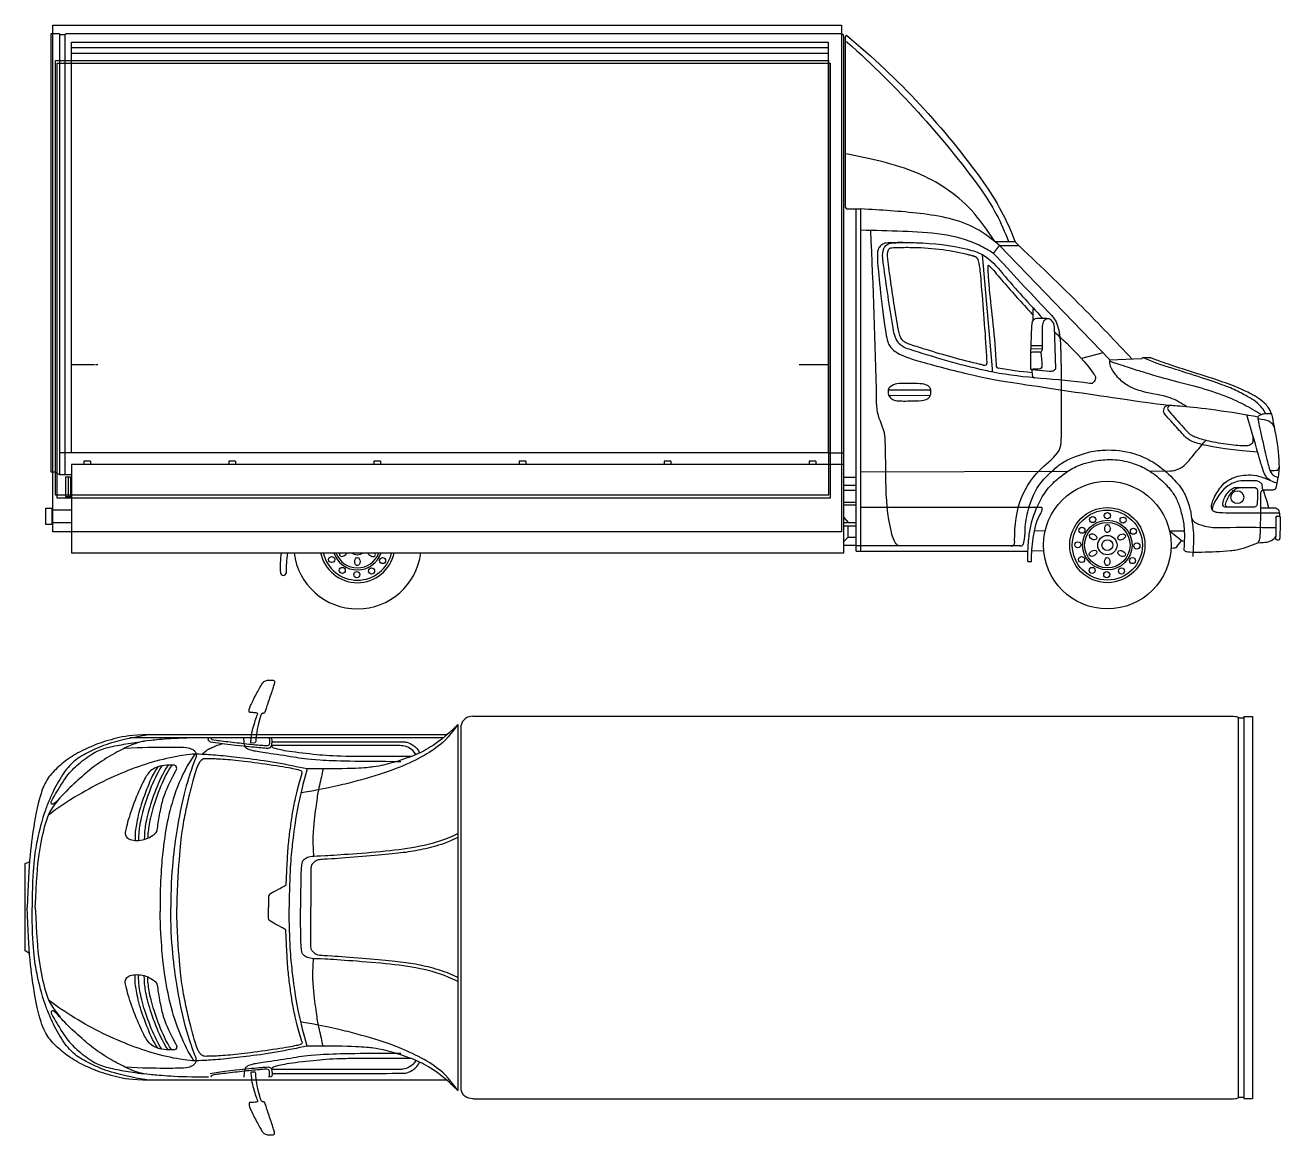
# Model space of a CAD drawing. Header units: metres. Extents: x -22.6 to 47.7, y -9.5 to 1.5.
# Drawn here: x -9.53 to -2.08, y -9.54 to -2.96 of the extents above; entities that cross this region are included whole.
import ezdxf

# ---------------------------------------------------------------- set-up
doc = ezdxf.new("R2010")
doc.units = ezdxf.units.M
doc.layers.add('furgoone', color=7, linetype='Continuous')
doc.layers.add('immagini', color=7, linetype='Continuous')
picture_1 = doc.add_image_def('image1.jpg', size_in_pixel=(6000, 3376))
picture_2 = doc.add_image_def('image2.jpg', size_in_pixel=(6000, 3376))

msp = doc.modelspace()

# ---------------------------------------------------------------- linework, layer by layer
at = {"layer": 'furgoone'}
for p, q in [((-4.6006, -6.0774), (-4.6006, -4.0469)), ((-4.5713, -6.0774), (-4.5713, -4.0469)), ((-9.2533, -4.9691), (-9.1154, -4.9691)), ((-9.111, -4.9691), (-9.0958, -4.9691)), ((-4.9376, -4.9691), (-4.7662, -4.9691)), ((-2.9004, -4.928), (-2.8571, -4.928)), ((-4.5713, -5.6051), (-3.3443, -5.6023)), ((-2.8599, -5.6012), (-2.7386, -5.6009)), ((-4.5713, -5.8161), (-3.4997, -5.8159)), ((-3.628, -6.0454), (-4.6006, -6.0454)), ((-4.6006, -6.0774), (-3.5808, -6.0774)), ((-2.333, -7.0645), (-2.3012, -7.0645)), ((-2.3012, -7.0576), (-2.2503, -7.0576)), ((-2.2503, -7.0576), (-2.2503, -9.3227)), ((-2.333, -9.3158), (-2.3012, -9.3158)), ((-2.3012, -9.3227), (-2.2503, -9.3227))]:
    msp.add_line(p, q, dxfattribs=at)
for points in [[(-9.3241, -3.0074), (-9.375, -3.0074)], [(-9.375, -3.0074), (-9.375, -5.6052), (-9.3544, -5.6052), (-9.3241, -5.622)], [(-9.3241, -3.0074), (-9.3241, -5.622)], [(-9.2923, -3.0142), (-9.3241, -3.0142)], [(-4.6872, -3.0074), (-9.2837, -3.0074), (-9.2923, -3.0142)], [(-9.2923, -3.0142), (-9.2923, -5.622), (-9.2533, -5.622)], [(-4.6726, -5.622), (-4.6726, -3.0244), (-4.6769, -3.0124), (-4.6872, -3.0074)], [(-4.6566, -3.0168), (-4.6615, -3.0193), (-4.6657, -3.0285), (-4.6657, -4.0361), (-4.6571, -4.0469), (-4.5713, -4.0469)], [(-4.7662, -3.1236), (-4.7662, -5.4934), (-9.2533, -5.4934), (-9.2533, -3.0576)], [(-9.2533, -3.0576), (-4.7662, -3.0576), (-4.7662, -3.1236)], [(-4.7662, -3.0906), (-9.2533, -3.0906)], [(-9.2533, -3.1236), (-4.7662, -3.1236)], [(-4.6506, -3.0591), (-4.6539, -3.0573), (-4.6609, -3.0573), (-4.6657, -3.0573)], [(-3.6576, -4.2424), (-3.7746, -4.2424)], [(-3.8537, -4.3165), (-3.8525, -4.3194), (-3.7928, -4.9953), (-3.7928, -5.0091), (-3.7964, -5.0133)], [(-3.7844, -4.3106), (-3.749, -4.2628), (-3.6369, -4.2628)], [(-3.749, -4.2628), (-3.0954, -4.9406), (-2.9052, -4.9341)], [(-3.547, -4.6376), (-3.5472, -4.6376), (-3.5523, -4.6409), (-3.5526, -4.7106)], [(-3.5562, -4.9991), (-3.4541, -5.0088), (-3.4469, -5.0094), (-3.4379, -5.0082), (-3.4315, -5.0067), (-3.4264, -5.0035), (-3.4208, -4.9997), (-3.4176, -4.9968), (-3.4161, -4.9933), (-3.4228, -4.7475), (-3.427, -4.7273), (-3.4294, -4.7215), (-3.4389, -4.7099), (-3.446, -4.7029), (-3.4567, -4.6984), (-3.4695, -4.6959), (-3.5277, -4.6963), (-3.5385, -4.6984), (-3.5459, -4.7033), (-3.5554, -4.7137), (-3.5595, -4.7425), (-3.5666, -4.9044), (-3.5666, -4.9609), (-3.5666, -4.9832), (-3.5666, -4.9911), (-3.5653, -4.996), (-3.5616, -4.9981), (-3.5562, -4.9991)], [(-3.4567, -4.6984), (-3.469, -4.6989), (-3.4765, -4.7019), (-3.4816, -4.7059), (-3.4871, -4.7112), (-3.4909, -4.7187), (-3.4938, -4.7257), (-3.4962, -4.7415), (-3.4958, -4.8522), (-3.4967, -4.8822), (-3.5, -4.8897), (-3.5054, -4.8985), (-3.5013, -4.9363), (-3.4992, -4.9639), (-3.4992, -4.9764), (-3.4992, -4.986), (-3.5033, -4.991), (-3.5088, -4.9948), (-3.5223, -4.9961), (-3.5338, -4.9976), (-3.5498, -4.9979), (-3.5558, -4.9984), (-3.5616, -4.9981)], [(-3.3915, -4.8057), (-3.3871, -4.8466), (-3.3832, -5.003), (-3.3832, -5.0625), (-3.3832, -5.1848), (-3.3832, -5.4053)], [(-3.5054, -4.8985), (-3.5095, -4.8963), (-3.5251, -4.8963), (-3.5396, -4.8964), (-3.5484, -4.8963), (-3.5543, -4.8964), (-3.5609, -4.8972), (-3.5642, -4.8988), (-3.5663, -4.8987)], [(-3.4965, -4.8769), (-3.5654, -4.8776)], [(-3.496, -4.8585), (-3.5646, -4.8595)], [(-3.1352, -4.8993), (-3.2637, -4.9338)], [(-2.9004, -4.928), (-2.9052, -4.9341)], [(-3.5582, -4.9983), (-3.5587, -5.0082), (-3.5569, -5.0259), (-3.5533, -5.0408), (-3.5503, -5.0454), (-3.5422, -5.0486)], [(-4.4101, -5.1203), (-4.1574, -5.1197)], [(-4.4064, -5.1515), (-4.1596, -5.1522)], [(-9.2533, -5.4934), (-9.3241, -5.4934)], [(-4.7662, -5.4934), (-4.6726, -5.4934)], [(-9.1403, -5.5423), (-9.1799, -5.5423)], [(-9.1799, -5.5423), (-9.1799, -5.5617)], [(-9.1403, -5.5423), (-9.1403, -5.5617)], [(-8.28, -5.5423), (-8.3196, -5.5423)], [(-8.3196, -5.5423), (-8.3196, -5.5617)], [(-8.28, -5.5423), (-8.28, -5.5617)], [(-7.4197, -5.5423), (-7.4593, -5.5423)], [(-7.4593, -5.5423), (-7.4593, -5.5617)], [(-7.4197, -5.5423), (-7.4197, -5.5617)], [(-6.5595, -5.5423), (-6.599, -5.5423)], [(-6.599, -5.5423), (-6.599, -5.5617)], [(-6.5595, -5.5423), (-6.5595, -5.5617)], [(-5.6992, -5.5423), (-5.7388, -5.5423)], [(-5.7388, -5.5423), (-5.7388, -5.5617)], [(-5.6992, -5.5423), (-5.6992, -5.5617)], [(-4.8389, -5.5423), (-4.8785, -5.5423)], [(-4.8785, -5.5423), (-4.8785, -5.5617)], [(-4.8389, -5.5423), (-4.8389, -5.5617)], [(-9.3241, -5.622), (-9.2923, -5.622)], [(-9.2892, -5.6357), (-9.2533, -5.6357)], [(-9.2892, -5.6357), (-9.2892, -5.7525)], [(-9.2732, -5.6357), (-9.2732, -5.7525)], [(-9.2591, -5.6357), (-9.2591, -5.7525)], [(-4.6726, -5.6382), (-4.6006, -5.6382)], [(-4.6726, -5.6842), (-4.6006, -5.6842)], [(-4.6726, -5.7142), (-4.6006, -5.7142)], [(-9.2892, -5.7525), (-9.2533, -5.7525)], [(-4.6726, -5.7861), (-4.6006, -5.7861)], [(-4.6726, -5.8013), (-4.6006, -5.8013)], [(-9.3698, -5.907), (-9.3698, -5.9181), (-9.4058, -5.9181), (-9.4058, -5.8214), (-9.3698, -5.8214), (-9.3698, -5.8324)], [(-9.2533, -5.8324), (-9.3698, -5.8324), (-9.3698, -5.907), (-9.2533, -5.907)], [(-4.6726, -5.8776), (-4.6465, -5.907)], [(-2.2006, -5.8191), (-2.1122, -5.8191)], [(-2.1114, -5.8758), (-2.1114, -5.9904)], [(-4.6726, -5.907), (-4.6006, -5.907)], [(-4.6726, -5.9268), (-4.6006, -5.9268)], [(-4.6726, -6.0191), (-4.6465, -5.994), (-4.6465, -5.9268)], [(-3.4791, -5.9562), (-3.5427, -5.9572)], [(-4.6465, -5.994), (-4.6006, -5.994)], [(-2.654, -6.0187), (-2.6643, -6.0177), (-2.6684, -6.0158), (-2.674, -6.0115), (-2.7409, -5.9583)], [(-2.6538, -5.9588), (-2.7408, -5.9585)], [(-2.7322, -6.0579), (-2.7181, -6.0574), (-2.7089, -6.0565), (-2.7048, -6.0538), (-2.699, -6.05), (-2.695, -6.0456), (-2.6898, -6.0398), (-2.6799, -6.0268), (-2.6705, -6.0142)], [(-7.9787, -6.2059), (-7.9787, -6.1706), (-7.9755, -6.1333), (-7.9706, -6.086)], [(-4.6726, -6.0406), (-4.6006, -6.0406)], [(-3.5808, -6.1371), (-3.5599, -6.1371), (-3.5599, -6.0976)], [(-3.558, -6.0741), (-3.4874, -6.0718)], [(-6.8736, -7.0556), (-2.3752, -7.0556)], [(-2.333, -9.3158), (-2.333, -7.0645)], [(-2.3012, -7.0576), (-2.3012, -9.3227)], [(-6.9614, -7.1052), (-6.9614, -9.2751)], [(-6.9417, -9.2714), (-6.9417, -7.1089)], [(-7.0475, -7.1832), (-8.9061, -7.1832)], [(-7.0271, -7.1662), (-8.7921, -7.1662)], [(-9.5013, -8.463), (-9.5277, -8.4462), (-9.5277, -7.929), (-9.5015, -7.919)], [(-7.0271, -9.2141), (-8.7921, -9.2141)], [(-6.8736, -9.3247), (-2.3752, -9.3247)]]:
    msp.add_lwpolyline(points, dxfattribs=at)
for points in [[(-4.6566, -3.0168, -0.065287), (-3.845, -3.889, -0.070003), (-3.6576, -4.2424)], [(-4.6506, -3.0591, -0.053889), (-3.8612, -3.9285, -0.065364), (-3.6966, -4.2393)], [(-8.0138, -6.2059, 0.819117), (-7.9787, -6.2059)]]:
    msp.add_lwpolyline(points, format="xyb", dxfattribs=at)
msp.add_lwpolyline([(-4.6726, -5.5617), (-9.2533, -5.5617), (-9.2533, -6.086), (-4.6726, -6.086)], close=True, dxfattribs=at)
for centre, radius in [((-3.1102, -6.0406), 0.3784), ((-2.3396, -5.7563), 0.0381), ((-3.1102, -6.0406), 0.2227), ((-3.1102, -6.0406), 0.2078), ((-3.1972, -5.8888), 0.0181), ((-3.1102, -5.8657), 0.0181), ((-3.0171, -5.8925), 0.0181), ((-3.2612, -5.9521), 0.0181), ((-3.1102, -6.0406), 0.1471), ((-3.1102, -6.0406), 0.1349), ((-2.9558, -5.9584), 0.0181), ((-3.2852, -6.0388), 0.0181), ((-3.1102, -6.0406), 0.0573), ((-3.1102, -6.0406), 0.0323), ((-2.9353, -6.046), 0.0181), ((-7.71, -6.126), 0.0181), ((-7.6473, -6.1907), 0.0181), ((-7.4734, -6.1942), 0.0181), ((-7.4082, -6.1322), 0.0181), ((-3.2629, -6.126), 0.0181), ((-3.2003, -6.1907), 0.0181), ((-3.0264, -6.1942), 0.0181), ((-2.9611, -6.1322), 0.0181), ((-7.5608, -6.2156), 0.0181), ((-3.1138, -6.2156), 0.0181)]:
    msp.add_circle(centre, radius, dxfattribs=at)
for centre, radius, start, end in [((-7.2395, -6.1682), 0.7752, 173.91184, 182.78318), ((-7.5573, -6.0406), 0.3784, 186.88889, 353.11111), ((-7.5573, -6.0406), 0.2227, 191.76215, 348.23785), ((-7.5573, -6.0406), 0.2078, 192.61753, 347.38247), ((-7.5573, -6.0406), 0.1471, 197.9706, 342.0294), ((-7.5573, -6.0406), 0.1349, 199.66078, 340.33922), ((-7.5573, -6.0406), 0.0573, 232.40174, 307.59826)]:
    msp.add_arc(centre, radius, start, end, dxfattribs=at)
for centre, major_axis in [((-3.1099, -5.9428), (0.0004, -0.0239)), ((-3.1948, -5.9915), (0.0209, -0.0116)), ((-3.0254, -5.992), (-0.0205, -0.0123)), ((-3.1951, -6.0893), (0.0205, 0.0123)), ((-3.0257, -6.0898), (-0.0209, 0.0116)), ((-7.5575, -6.1384), (-0.0004, 0.0239)), ((-3.1105, -6.1384), (-0.0004, 0.0239))]:
    msp.add_ellipse(centre, major_axis=major_axis, ratio=0.664051, dxfattribs=at)
for centre, major_axis, start_param, end_param in [((-7.6421, -6.0893), (0.0205, 0.0123), 2.227301, 5.726266), ((-7.4727, -6.0898), (-0.0209, 0.0116), 0.485632, 4.046844)]:
    msp.add_ellipse(centre, major_axis=major_axis, ratio=0.664051, start_param=start_param, end_param=end_param, dxfattribs=at)
for points in [[(-3.7769, -4.2406), (-3.9202, -4.0501), (-4.2359, -3.835), (-4.6657, -3.7188)], [(-3.749, -4.2628), (-3.8873, -4.1643), (-4.2201, -4.0739), (-4.5713, -4.0469)], [(-3.7844, -4.3106), (-3.8712, -4.262), (-4.3234, -4.1799), (-4.5713, -4.1734)], [(-3.6576, -4.2424), (-3.2579, -4.6299), (-2.9646, -4.9361)], [(-3.7844, -4.3106), (-3.4626, -4.6545), (-3.4205, -4.7055), (-3.3915, -4.8057)], [(-2.6403, -5.218), (-2.7378, -5.167), (-2.9014, -5.1294), (-2.9448, -5.1151), (-3.011, -5.0801), (-3.0701, -5.0176), (-3.0941, -4.9683), (-3.0941, -4.9406)], [(-3.68, -6.0454), (-3.6659, -6.0414), (-3.6599, -6.0139), (-3.4868, -5.5727), (-3.3903, -5.4622), (-3.3832, -5.4053)], [(-2.7386, -5.6009), (-2.7121, -5.5971), (-2.6541, -5.5674), (-2.6098, -5.5192), (-2.5269, -5.4198)], [(-3.5808, -6.1371), (-3.5808, -6.0774), (-3.5731, -5.9766), (-3.532, -5.8254), (-3.4819, -5.732), (-3.4139, -5.6555), (-3.3534, -5.6083), (-3.2741, -5.5658), (-3.206, -5.546), (-3.1108, -5.5332), (-3.0782, -5.5332), (-2.9675, -5.5527), (-2.8812, -5.5886), (-2.797, -5.649), (-2.7293, -5.7206), (-2.6955, -5.7776), (-2.6718, -5.8488), (-2.6564, -5.9264), (-2.6564, -6.0636)], [(-3.5599, -6.0976), (-3.5589, -6.0854), (-3.5517, -6.0175), (-3.5118, -5.8652), (-3.4962, -5.8288), (-3.4966, -5.8212), (-3.4997, -5.8159)], [(-2.6564, -6.0636), (-2.6558, -6.0698), (-2.6399, -6.0788), (-2.6225, -6.081), (-2.5525, -6.0817), (-2.3807, -6.073), (-2.3449, -6.0681), (-2.2187, -6.0261)], [(-8.4298, -7.2064), (-8.4408, -7.2004), (-8.4408, -7.1896), (-8.4408, -7.1832)]]:
    msp.add_spline(points, degree=3, dxfattribs=at)
for points, knots in [([(-4.3473, -6.0454), (-4.3583, -6.0396), (-4.3792, -6.0112), (-4.4123, -5.8851), (-4.4245, -5.7348), (-4.4237, -5.5562), (-4.4262, -5.467), (-4.4291, -5.356), (-4.4771, -5.2774), (-4.4831, -4.8652), (-4.4983, -4.5068), (-4.5127, -4.1747)], [0.059546, 0.059546, 0.059546, 0.059546, 0.097695, 0.152963, 0.457839, 0.539972, 0.689691, 0.726073, 0.871181, 0.949831, 1.951292, 1.951292, 1.951292, 1.951292]), ([(-3.422, -4.778), (-3.3981, -4.7996), (-3.3139, -4.8759), (-3.2363, -4.9614), (-3.1756, -5.0453), (-3.1858, -5.0674), (-3.1995, -5.0831), (-3.412, -5.0536), (-3.6151, -5.0525), (-3.9724, -4.9755), (-4.1492, -4.9236), (-4.3312, -4.8641), (-4.3695, -4.8173), (-4.3985, -4.6489), (-4.4224, -4.488), (-4.4435, -4.3322), (-4.4437, -4.2888), (-4.4147, -4.2485), (-4.3394, -4.2454), (-4.1834, -4.2454), (-4.007, -4.2641), (-3.8239, -4.3194), (-3.6887, -4.4833), (-3.5729, -4.6095), (-3.4934, -4.6961)], [0.012148, 0.012148, 0.012148, 0.012148, 0.108256, 0.352099, 0.372045, 0.400438, 0.416452, 0.42965, 1.006566, 1.05577, 1.523579, 1.564585, 1.623134, 1.693015, 2.071993, 2.112366, 2.167483, 2.196709, 2.25135, 2.375192, 2.679869, 2.775385, 2.938042, 3.294551, 3.294551, 3.294551, 3.294551]), ([(-3.8531, -4.9716), (-3.857, -4.9707), (-3.8608, -4.9698), (-3.9724, -4.9437), (-4.0785, -4.9139), (-4.2147, -4.8717), (-4.2444, -4.8622), (-4.2987, -4.8446), (-4.3138, -4.8384), (-4.3383, -4.8079), (-4.3448, -4.7885), (-4.3579, -4.7203), (-4.3652, -4.67), (-4.3801, -4.5749), (-4.3872, -4.5274), (-4.4006, -4.4343), (-4.4082, -4.3873), (-4.4153, -4.3181), (-4.4138, -4.2959), (-4.4007, -4.2799), (-4.3975, -4.2785), (-4.3774, -4.2753), (-4.3622, -4.2752), (-4.3177, -4.2741), (-4.2887, -4.2741), (-4.2019, -4.2761), (-4.1433, -4.2799), (-4.033, -4.2944), (-3.9806, -4.3042), (-3.9171, -4.3217), (-3.9042, -4.3259), (-3.892, -4.3308)], [1.080289, 1.080289, 1.080289, 1.080289, 1.092229, 1.092229, 1.427115, 1.427115, 1.520307, 1.520307, 1.597259, 1.597259, 1.674212, 1.674212, 1.818681, 1.818681, 1.963151, 1.963151, 2.102424, 2.102424, 2.184411, 2.184411, 2.225709, 2.225709, 2.267008, 2.267008, 2.356985, 2.356985, 2.536939, 2.536939, 2.69607, 2.69607, 2.7402, 2.7402, 2.7402, 2.7402]), ([(-3.8531, -4.9716), (-3.8506, -4.9719), (-3.8425, -4.9728), (-3.8228, -4.9746), (-3.8238, -4.9473), (-3.8315, -4.7921), (-3.8503, -4.5783), (-3.8644, -4.3894), (-3.8799, -4.333), (-3.9044, -4.3267), (-3.9202, -4.3213), (-3.9255, -4.3194)], [0.0202858, 0.0202858, 0.0202858, 0.0202858, 0.0278338, 0.0435796, 0.0682981, 0.1012908, 0.549886, 0.6683207, 0.6838156, 0.7170857, 0.7341672, 0.7341672, 0.7341672, 0.7341672]), ([(-3.815, -4.3805), (-3.8215, -4.3781), (-3.8154, -4.4664), (-3.8033, -4.6147), (-3.7769, -4.8088), (-3.7687, -4.9869), (-3.7614, -4.9898), (-3.7578, -4.9909)], [0.0726218, 0.0726218, 0.0726218, 0.0726218, 0.1276569, 0.2145243, 0.6636565, 0.6780435, 0.6876221, 0.6876221, 0.6876221, 0.6876221]), ([(-3.815, -4.3805), (-3.7888, -4.4054), (-3.7638, -4.4364), (-3.6825, -4.531), (-3.6267, -4.5928), (-3.5648, -4.6605), (-3.5586, -4.6673), (-3.5525, -4.6741)], [2.8441762, 2.8441762, 2.8441762, 2.8441762, 2.9605173, 2.9605173, 3.2101146, 3.2101146, 3.2378415, 3.2378415, 3.2378415, 3.2378415]), ([(-3.0947, -4.9495), (-3.0354, -4.9691), (-2.9624, -4.9942), (-2.8838, -5.0172), (-2.7939, -5.0464), (-2.5922, -5.0949), (-2.4258, -5.147), (-2.2961, -5.2062), (-2.2305, -5.2451), (-2.197, -5.2661)], [0.060459, 0.060459, 0.060459, 0.060459, 1, 2, 3, 4, 5, 6, 6.964307, 6.964307, 6.964307, 6.964307]), ([(-2.1714, -5.2619), (-2.1812, -5.236), (-2.2273, -5.1907), (-2.2573, -5.1713), (-2.3375, -5.126), (-2.4209, -5.0912), (-2.5629, -5.043), (-2.7576, -4.983), (-2.8397, -4.9549), (-2.9004, -4.928)], [0, 0, 0, 0, 1, 2, 3, 4, 5, 6, 6.9685, 6.9685, 6.9685, 6.9685]), ([(-2.1372, -5.2612), (-2.1505, -5.2255), (-2.1801, -5.1946), (-2.2275, -5.1601), (-2.2752, -5.1334), (-2.3907, -5.0834), (-2.5225, -5.0405), (-2.6653, -4.9963), (-2.7859, -4.9548), (-2.8379, -4.9365), (-2.8571, -4.928)], [0, 0, 0, 0, 1, 2, 3, 4, 5, 6, 7, 7.68298, 7.68298, 7.68298, 7.68298]), ([(-2.2188, -5.4897), (-2.3502, -5.4794), (-2.5086, -5.456), (-2.6006, -5.431), (-2.6397, -5.412), (-2.71, -5.329), (-2.7699, -5.2654), (-2.7786, -5.2486), (-2.7742, -5.2317), (-2.7689, -5.2185), (-2.7573, -5.2121), (-2.7468, -5.2099)], [0, 0, 0, 0, 1, 2, 3, 4, 5, 6, 7, 8, 8.658431, 8.658431, 8.658431, 8.658431]), ([(-2.7307, -5.2111), (-2.7473, -5.2167), (-2.7541, -5.2258), (-2.7531, -5.2347), (-2.7479, -5.2429), (-2.6338, -5.3718), (-2.6189, -5.3868), (-2.5501, -5.4145), (-2.4421, -5.4372), (-2.308, -5.4515), (-2.2756, -5.451), (-2.2504, -5.439), (-2.2434, -5.425), (-2.2452, -5.3979)], [0.182368, 0.182368, 0.182368, 0.182368, 1, 2, 3, 4, 5, 6, 7, 8, 9, 10, 10.804516, 10.804516, 10.804516, 10.804516]), ([(-2.1033, -5.6738), (-2.1486, -5.6584), (-2.1688, -5.6387), (-2.1877, -5.6019), (-2.2128, -5.5092), (-2.283, -5.267)], [0, 0, 0, 0, 1, 2, 2.978052, 2.978052, 2.978052, 2.978052]), ([(-3.628, -6.0454), (-3.6242, -6.0454), (-3.6128, -6.0453), (-3.598, -6.0045), (-3.6, -5.9349), (-3.5791, -5.8082), (-3.5253, -5.683), (-3.4394, -5.6028), (-3.3743, -5.5454), (-3.2935, -5.512), (-3.2049, -5.4819), (-3.0799, -5.4715), (-2.9493, -5.4902), (-2.8187, -5.5547), (-2.7274, -5.6353), (-2.6515, -5.7229), (-2.6276, -5.8008), (-2.6132, -5.8517), (-2.6131, -5.8942), (-2.5526, -5.9273), (-2.4891, -5.9369), (-2.3352, -5.934), (-2.2153, -5.9349), (-2.1114, -5.9357)], [0, 0, 0, 0, 0.010647, 0.032211, 0.110047, 0.232845, 0.408208, 0.507488, 0.583201, 0.666528, 0.767077, 0.862979, 1.040374, 1.155041, 1.29465, 1.404584, 1.496732, 1.534474, 1.565224, 1.616125, 1.715286, 1.763216, 2.07562, 2.07562, 2.07562, 2.07562]), ([(-2.1462, -5.5974), (-2.1202, -5.5973), (-2.1028, -5.5971), (-2.0943, -5.5943), (-2.0923, -5.5792)], [0.147578, 0.147578, 0.147578, 0.147578, 1, 2, 2, 2, 2]), ([(-2.0904, -5.8514), (-2.4416, -5.8532), (-2.4788, -5.8459), (-2.4979, -5.8205), (-2.4834, -5.7652), (-2.4289, -5.6772), (-2.3799, -5.6464), (-2.3371, -5.6296), (-2.2901, -5.6239), (-2.2357, -5.6233), (-2.1919, -5.636), (-2.1476, -5.6549)], [0, 0, 0, 0, 1, 2, 3, 4, 5, 6, 7, 8, 8.693964, 8.693964, 8.693964, 8.693964]), ([(-2.6116, -5.8776), (-2.6077, -5.9033), (-2.5958, -5.9796), (-2.6005, -6.0568), (-2.6035, -6.108)], [0.0668791, 0.0668791, 0.0668791, 0.0668791, 0.1447815, 0.2979806, 0.2979806, 0.2979806, 0.2979806]), ([(-2.2187, -6.0261), (-2.1691, -6.0255), (-2.1381, -6.0165), (-2.1134, -5.9969), (-2.1114, -5.9904)], [0, 0, 0, 0, 1, 1.835374, 1.835374, 1.835374, 1.835374]), ([(-8.7921, -7.1662), (-8.8973, -7.1662), (-8.987, -7.1841), (-9.1146, -7.2228), (-9.2341, -7.2804), (-9.309, -7.3342), (-9.3851, -7.406), (-9.4273, -7.4813), (-9.4719, -7.6492), (-9.5085, -7.9299), (-9.5147, -8.1901)], [0, 0, 0, 0, 1, 2, 3, 4, 5, 6, 7, 7.985677, 7.985677, 7.985677, 7.985677]), ([(-8.476, -7.2822), (-8.457, -7.2572), (-8.4216, -7.2414), (-8.3919, -7.2283), (-8.3549, -7.2172)], [0.079382, 0.079382, 0.079382, 0.079382, 1, 1.798333, 1.798333, 1.798333, 1.798333]), ([(-7.8546, -7.3684), (-7.9111, -7.357), (-8.0413, -7.3289), (-8.2252, -7.3047), (-8.3558, -7.29), (-8.4756, -7.2813), (-8.5205, -7.2813), (-8.5734, -7.2813), (-8.7575, -7.3197), (-8.9146, -7.3746), (-9.0903, -7.4516), (-9.2442, -7.54), (-9.3565, -7.6145), (-9.3892, -7.6433)], [0, 0, 0, 0, 1, 2, 3, 4, 5, 6, 7, 8, 9, 10, 10.853633, 10.853633, 10.853633, 10.853633]), ([(-7.2398, -7.295), (-7.4446, -7.295), (-7.6638, -7.2948), (-7.7898, -7.286), (-7.9789, -7.2634), (-8.0527, -7.2476), (-8.0675, -7.238), (-8.0667, -7.2287)], [0.042308, 0.042308, 0.042308, 0.042308, 1, 2, 3, 4, 5, 5, 5, 5]), ([(-7.21, -7.2832), (-7.2217, -7.2635), (-7.2504, -7.2409), (-7.2901, -7.2291), (-7.2993, -7.2291), (-8.0667, -7.2287)], [0.080418, 0.080418, 0.080418, 0.080418, 1, 2, 3, 3, 3, 3]), ([(-8.7412, -7.3552), (-8.7726, -7.4037), (-8.8132, -7.5013), (-8.8578, -7.6326), (-8.8747, -7.7329), (-8.8758, -7.7561), (-8.8759, -7.7916)], [0.171919, 0.171919, 0.171919, 0.171919, 1, 2, 3, 3.7846, 3.7846, 3.7846, 3.7846]), ([(-8.7162, -7.3493), (-8.75, -7.4001), (-8.7916, -7.4997), (-8.8368, -7.6326), (-8.8536, -7.733), (-8.8548, -7.7562), (-8.8549, -7.7917)], [0.137892, 0.137892, 0.137892, 0.137892, 1, 2, 3, 3.78558, 3.78558, 3.78558, 3.78558]), ([(-8.6799, -7.3458), (-8.7152, -7.398), (-8.7574, -7.4988), (-8.8029, -7.6326), (-8.8194, -7.7314), (-8.8208, -7.755), (-8.821, -7.7859)], [0.118266, 0.118266, 0.118266, 0.118266, 1, 2, 3, 3.741089, 3.741089, 3.741089, 3.741089]), ([(-8.6584, -7.3451), (-8.694, -7.3976), (-8.7363, -7.4986), (-8.7818, -7.6326), (-8.798, -7.729), (-8.7996, -7.7531), (-8.7999, -7.7782)], [0.114417, 0.114417, 0.114417, 0.114417, 1, 2, 3, 3.67563, 3.67563, 3.67563, 3.67563]), ([(-7.7602, -7.3681), (-7.7607, -7.3698), (-7.7626, -7.3796), (-7.7713, -7.4137), (-7.7821, -7.4663), (-7.7945, -7.5163), (-7.8103, -7.6441), (-7.8253, -7.7629), (-7.8177, -7.8869)], [0.75581, 0.75581, 0.75581, 0.75581, 1, 2, 3, 4, 5, 6, 6, 6, 6]), ([(-8.7921, -9.2141), (-8.8973, -9.2141), (-8.987, -9.1962), (-9.1146, -9.1575), (-9.2341, -9.0998), (-9.309, -9.0461), (-9.3851, -8.9743), (-9.4273, -8.899), (-9.4719, -8.7311), (-9.5085, -8.4504), (-9.5147, -8.1901)], [0, 0, 0, 0, 1, 2, 3, 4, 5, 6, 7, 7.985677, 7.985677, 7.985677, 7.985677]), ([(-8.5264, -9.0989), (-8.5585, -9.0515), (-8.6172, -8.9316), (-8.671, -8.7589), (-8.6992, -8.5968), (-8.7227, -8.4087), (-8.7276, -8.2128)], [0.224246, 0.224246, 0.224246, 0.224246, 1, 2, 3, 4, 4, 4, 4]), ([(-7.7602, -9.0122), (-7.7607, -9.0105), (-7.7626, -9.0007), (-7.7713, -8.9666), (-7.7821, -8.914), (-7.7945, -8.864), (-7.8103, -8.7362), (-7.8253, -8.6174), (-7.8177, -8.4934)], [0.75581, 0.75581, 0.75581, 0.75581, 1, 2, 3, 4, 5, 6, 6, 6, 6]), ([(-8.7412, -9.025), (-8.7726, -8.9766), (-8.8132, -8.879), (-8.8578, -8.7477), (-8.8747, -8.6474), (-8.8758, -8.6242), (-8.8759, -8.5887)], [0.171919, 0.171919, 0.171919, 0.171919, 1, 2, 3, 3.7846, 3.7846, 3.7846, 3.7846]), ([(-8.7162, -9.031), (-8.75, -8.9802), (-8.7916, -8.8806), (-8.8368, -8.7477), (-8.8536, -8.6473), (-8.8548, -8.6241), (-8.8549, -8.5886)], [0.137892, 0.137892, 0.137892, 0.137892, 1, 2, 3, 3.78558, 3.78558, 3.78558, 3.78558]), ([(-8.6799, -9.0345), (-8.7152, -8.9823), (-8.7574, -8.8815), (-8.8029, -8.7477), (-8.8194, -8.6489), (-8.8208, -8.6253), (-8.821, -8.5944)], [0.118266, 0.118266, 0.118266, 0.118266, 1, 2, 3, 3.741089, 3.741089, 3.741089, 3.741089]), ([(-8.6584, -9.0352), (-8.694, -8.9827), (-8.7363, -8.8817), (-8.7818, -8.7477), (-8.798, -8.6513), (-8.7996, -8.6271), (-8.7999, -8.6021)], [0.114417, 0.114417, 0.114417, 0.114417, 1, 2, 3, 3.67563, 3.67563, 3.67563, 3.67563]), ([(-7.8546, -9.0119), (-7.9111, -9.0233), (-8.0413, -9.0514), (-8.2252, -9.0756), (-8.3558, -9.0903), (-8.4756, -9.0989), (-8.5205, -9.0989), (-8.5734, -9.0989), (-8.7575, -9.0606), (-8.9146, -9.0057), (-9.0903, -8.9287), (-9.2445, -8.8401), (-9.3572, -8.7653), (-9.3898, -8.7364)], [0, 0, 0, 0, 1, 2, 3, 4, 5, 6, 7, 8, 9, 10, 10.859276, 10.859276, 10.859276, 10.859276]), ([(-7.2398, -9.0853), (-7.4446, -9.0853), (-7.6638, -9.0855), (-7.7898, -9.0943), (-7.9789, -9.1169), (-8.0527, -9.1327), (-8.0675, -9.1423), (-8.0667, -9.1516)], [0.042308, 0.042308, 0.042308, 0.042308, 1, 2, 3, 4, 5, 5, 5, 5]), ([(-7.21, -9.0971), (-7.2217, -9.1168), (-7.2504, -9.1394), (-7.2901, -9.1512), (-7.2993, -9.1512), (-8.0667, -9.1516)], [0.080418, 0.080418, 0.080418, 0.080418, 1, 2, 3, 3, 3, 3])]:
    msp.add_open_spline(points, degree=3, knots=knots, dxfattribs=at)
for points in [[(-4.3216, -4.2458), (-4.4155, -4.2468), (-4.4346, -4.2506), (-4.4525, -4.2606), (-4.4726, -4.2835), (-4.4763, -4.3391), (-4.4618, -4.4889), (-4.4241, -4.7986), (-4.4077, -4.86), (-4.3595, -4.902), (-4.266, -4.9434), (-3.8558, -5.0468), (-3.7272, -5.0689), (-2.9516, -5.1841), (-2.7601, -5.2113), (-2.6829, -5.2124), (-2.4827, -5.2349), (-2.2866, -5.2654), (-2.2167, -5.2796)], [(-3.5576, -5.0183), (-3.6249, -5.0116), (-3.6913, -5.0028), (-3.7578, -4.9909)], [(-4.4101, -5.1203), (-4.4067, -5.1049), (-4.3769, -5.0862), (-4.3419, -5.0803), (-4.2257, -5.0817), (-4.1863, -5.0871), (-4.1597, -5.1049), (-4.1564, -5.1241), (-4.1561, -5.1429), (-4.1635, -5.1647), (-4.1829, -5.1771), (-4.2138, -5.1851), (-4.347, -5.1866), (-4.3757, -5.1823), (-4.4019, -5.1632), (-4.4094, -5.1492), (-4.4116, -5.1312), (-4.4101, -5.1203)], [(-2.1372, -5.2612), (-2.1714, -5.2619), (-2.1843, -5.2619), (-2.2058, -5.2684), (-2.2186, -5.2787), (-2.2186, -5.2913), (-2.1785, -5.4775), (-2.1489, -5.5931), (-2.1409, -5.6111), (-2.13, -5.6271), (-2.097, -5.6398)], [(-2.1372, -5.2612), (-2.1074, -5.402), (-2.0812, -5.5335), (-2.097, -5.6398)], [(-2.2173, -5.2904), (-2.1629, -5.298), (-2.1331, -5.3025), (-2.1205, -5.3425)], [(-2.1519, -5.8191), (-2.186, -5.7073), (-2.1897, -5.7073), (-2.1897, -5.7084), (-2.1897, -5.6835), (-2.1996, -5.6702), (-2.2191, -5.6585), (-2.2396, -5.6585), (-2.3277, -5.6585), (-2.3563, -5.6673), (-2.4114, -5.6951), (-2.4485, -5.7446), (-2.4752, -5.7857), (-2.4885, -5.8134), (-2.4885, -5.8298)], [(-2.2187, -6.0261), (-2.207, -6.0175), (-2.2006, -5.9819), (-2.2006, -5.7449), (-2.2006, -5.7212), (-2.1861, -5.7121), (-2.1747, -5.7121), (-2.1299, -5.7121), (-2.1138, -5.7121), (-2.1068, -5.6966), (-2.097, -5.6398)], [(-2.3993, -5.8164), (-2.2522, -5.8164), (-2.2366, -5.8164), (-2.2239, -5.808), (-2.2204, -5.7913), (-2.2204, -5.7174), (-2.2204, -5.7051), (-2.2339, -5.6982), (-2.2443, -5.6982), (-2.3414, -5.6982), (-2.3614, -5.6982), (-2.3871, -5.7158), (-2.4158, -5.7578), (-2.4258, -5.7887), (-2.4258, -5.805), (-2.4192, -5.8131), (-2.4138, -5.8164), (-2.3993, -5.8164)], [(-2.3993, -5.8164), (-2.4101, -5.8123), (-2.4101, -5.7943), (-2.3946, -5.7576), (-2.3738, -5.7253), (-2.3523, -5.7085), (-2.3481, -5.7048), (-2.3319, -5.6982), (-2.2891, -5.6982)], [(-2.1114, -5.8758), (-2.1114, -5.8712), (-2.107, -5.8679), (-2.099, -5.8679), (-2.0885, -5.8679), (-2.0862, -5.8712), (-2.0862, -5.8845), (-2.0862, -6.003), (-2.0916, -6.01), (-2.097, -6.0122), (-2.1078, -6.0098), (-2.1127, -6.0057), (-2.1114, -5.9904)], [(-2.1122, -5.8191), (-2.1005, -5.8232), (-2.0932, -5.8349), (-2.0885, -5.8585), (-2.0891, -5.8687)], [(-8.1885, -7.2132), (-8.1603, -7.2169), (-8.1603, -7.2048), (-8.1603, -7.1938), (-8.1536, -7.1349), (-8.1346, -7.0626), (-8.1288, -7.0443), (-8.1229, -7.0382), (-8.115, -7.0382), (-8.1104, -7.0382), (-8.1048, -7.0284), (-8.0776, -6.9457), (-8.0506, -6.8649), (-8.0463, -6.8515), (-8.0529, -6.8415), (-8.061, -6.8415), (-8.0928, -6.8415), (-8.1127, -6.8479), (-8.1242, -6.8654), (-8.1625, -6.9326), (-8.1997, -7.008), (-8.1997, -7.0269), (-8.1997, -7.0343), (-8.1882, -7.0343), (-8.1534, -7.0343), (-8.1465, -7.0405), (-8.1522, -7.0484), (-8.166, -7.0904), (-8.1813, -7.1408), (-8.1885, -7.1926), (-8.1885, -7.2044), (-8.1885, -7.2132)], [(-6.8736, -7.0556), (-6.9053, -7.0556), (-6.9371, -7.0768), (-6.9417, -7.1089)], [(-2.3752, -7.0556), (-2.3538, -7.0556), (-2.3357, -7.0597), (-2.333, -7.0615), (-2.333, -7.0645)], [(-6.9614, -7.1052), (-7.0233, -7.1886), (-7.0851, -7.2438), (-7.2032, -7.315), (-7.3738, -7.3871), (-7.5822, -7.4473), (-7.7396, -7.4847), (-7.8952, -7.5119)], [(-6.9614, -7.1052), (-7.0374, -7.1803), (-7.1346, -7.2479), (-7.2114, -7.2865), (-7.3542, -7.3352), (-7.4476, -7.3567), (-7.5706, -7.3684), (-7.8546, -7.3684)], [(-8.7921, -7.1662), (-8.9061, -7.1832), (-9.0343, -7.2166), (-9.1195, -7.252), (-9.2191, -7.3038), (-9.2798, -7.3603), (-9.3498, -7.4711), (-9.3955, -7.5794), (-9.4136, -7.6266), (-9.4573, -7.7775), (-9.4857, -7.9519), (-9.4857, -8.1897)], [(-8.4408, -7.1832), (-8.6349, -7.1832), (-8.8245, -7.2038), (-8.8313, -7.2038), (-8.889, -7.2206), (-8.977, -7.2635), (-9.0891, -7.3292), (-9.179, -7.401), (-9.2771, -7.491), (-9.3462, -7.5681), (-9.3671, -7.5816), (-9.378, -7.5727), (-9.3646, -7.545), (-9.2848, -7.4117), (-9.2268, -7.3497), (-9.1291, -7.2736), (-9.0529, -7.2417), (-8.9399, -7.2213), (-8.8767, -7.2107), (-8.8189, -7.203)], [(-8.4298, -7.2064), (-8.2937, -7.2269), (-8.1943, -7.2349), (-8.082, -7.247), (-8.0732, -7.2413), (-8.0655, -7.2291), (-8.0624, -7.2064), (-8.0624, -7.1832), (-8.0801, -7.1832)], [(-8.0801, -7.1832), (-8.0767, -7.2064), (-8.0801, -7.2291), (-8.0878, -7.2328), (-8.1842, -7.2246), (-8.2999, -7.2111), (-8.4059, -7.1988), (-8.4264, -7.1946), (-8.4264, -7.1832)], [(-7.2997, -7.3251), (-7.5553, -7.3251), (-7.8323, -7.3176), (-7.919, -7.3001), (-8.1079, -7.2723), (-8.1826, -7.2608), (-8.2159, -7.2484), (-8.2301, -7.2313), (-8.2301, -7.1832)], [(-8.0624, -7.2064), (-7.2954, -7.2064), (-7.2737, -7.2064), (-7.2363, -7.2183), (-7.2022, -7.2448), (-7.1887, -7.2738)], [(-8.9374, -7.2458), (-8.8282, -7.2382), (-8.6918, -7.2382), (-8.5745, -7.2382), (-8.5417, -7.2483), (-8.525, -7.2589), (-8.5129, -7.2736), (-8.5129, -7.2814), (-8.5129, -7.2993), (-8.5301, -7.3352), (-8.5869, -7.5064), (-8.6296, -7.7342), (-8.653, -7.8973), (-8.6647, -8.0916), (-8.6644, -8.1901)], [(-8.5204, -7.2814), (-8.5654, -7.3394), (-8.6315, -7.4774), (-8.6849, -7.6655), (-8.7089, -7.8282), (-8.7276, -8.0169), (-8.7276, -8.2128)], [(-8.6333, -7.3791), (-8.6859, -7.4786), (-8.7076, -7.5368), (-8.7254, -7.6102), (-8.7448, -7.7239), (-8.7448, -7.7399), (-8.7614, -7.7571), (-8.8003, -7.7805), (-8.8421, -7.7925), (-8.8873, -7.7925), (-8.9227, -7.7805), (-8.9353, -7.7588), (-8.9353, -7.7365), (-8.8987, -7.6096), (-8.8386, -7.4608), (-8.798, -7.3899), (-8.77, -7.3682), (-8.7334, -7.3494), (-8.6712, -7.3448), (-8.6376, -7.3448), (-8.6306, -7.3549), (-8.6261, -7.3672), (-8.6333, -7.3791)], [(-7.8861, -7.395), (-7.8844, -7.3894), (-7.8863, -7.3822), (-7.8931, -7.3761), (-7.9795, -7.3585), (-8.1807, -7.3294), (-8.315, -7.3132), (-8.4262, -7.3075), (-8.4584, -7.3075), (-8.4701, -7.3075), (-8.4827, -7.3168), (-8.4959, -7.3291), (-8.5133, -7.3683), (-8.553, -7.5077), (-8.5731, -7.6041), (-8.5971, -7.7193), (-8.6102, -7.8473), (-8.6282, -8.0508), (-8.6281, -8.1901)], [(-7.8546, -7.3684), (-7.8952, -7.5119), (-7.9182, -7.6235), (-7.9433, -7.798), (-7.9609, -7.984), (-7.9619, -8.1909)], [(-7.8861, -7.395), (-7.9103, -7.4743), (-7.9327, -7.5658), (-7.9453, -7.6365), (-7.9582, -7.7307), (-7.9699, -7.8217), (-7.9765, -7.9448), (-7.981, -8.0267), (-7.981, -8.0542), (-7.981, -8.0607), (-8.0448, -8.0913), (-8.0853, -8.1153), (-8.0853, -8.122), (-8.0853, -8.1907)], [(-9.4675, -8.1899), (-9.4599, -8.0264), (-9.4489, -7.8626), (-9.4094, -7.698), (-9.3854, -7.6166), (-9.3206, -7.5392)], [(-6.9605, -7.7504), (-7.0349, -7.7891), (-7.1605, -7.826), (-7.3566, -7.8557), (-7.5959, -7.8741), (-7.7668, -7.886), (-7.8317, -7.886), (-7.8615, -7.895), (-7.8823, -7.9128), (-7.8948, -7.9366), (-7.8948, -8.1932)], [(-6.9624, -7.7743), (-7.0224, -7.8056), (-7.1101, -7.8314), (-7.2275, -7.8587), (-7.3406, -7.8712), (-7.5215, -7.8879), (-7.7384, -7.9043), (-7.7764, -7.9043), (-7.803, -7.9107), (-7.8216, -7.9267), (-7.8337, -7.9426), (-7.8337, -7.9672), (-7.8337, -8.187)], [(-8.7921, -9.2141), (-8.9061, -9.197), (-9.0343, -9.1637), (-9.1195, -9.1283), (-9.2191, -9.0765), (-9.2798, -9.02), (-9.3498, -8.9092), (-9.3955, -8.8008), (-9.4136, -8.7537), (-9.4573, -8.6028), (-9.4857, -8.4284), (-9.4857, -8.1897)], [(-9.4675, -8.1899), (-9.4599, -8.3539), (-9.4489, -8.5177), (-9.4094, -8.6823), (-9.3854, -8.7637), (-9.3206, -8.8411)], [(-8.9374, -9.1345), (-8.8282, -9.1421), (-8.6918, -9.1421), (-8.5745, -9.1421), (-8.5417, -9.132), (-8.525, -9.1214), (-8.5129, -9.1067), (-8.5129, -9.0989), (-8.5129, -9.081), (-8.5301, -9.0451), (-8.5869, -8.8739), (-8.6296, -8.6461), (-8.653, -8.483), (-8.6647, -8.2886), (-8.6644, -8.1901)], [(-7.8861, -8.9853), (-7.8844, -8.9909), (-7.8863, -8.9981), (-7.8931, -9.0042), (-7.9795, -9.0218), (-8.1807, -9.0509), (-8.315, -9.0671), (-8.4262, -9.0728), (-8.4584, -9.0728), (-8.4701, -9.0728), (-8.4827, -9.0635), (-8.4959, -9.0512), (-8.5133, -9.012), (-8.553, -8.8726), (-8.5731, -8.7762), (-8.5971, -8.661), (-8.6102, -8.533), (-8.6282, -8.3295), (-8.6281, -8.1901)], [(-7.8861, -8.9853), (-7.9103, -8.906), (-7.9327, -8.8145), (-7.9453, -8.7438), (-7.9582, -8.6496), (-7.9699, -8.5586), (-7.9765, -8.4355), (-7.981, -8.3536), (-7.981, -8.3261), (-7.981, -8.3196), (-8.0448, -8.289), (-8.0853, -8.265), (-8.0853, -8.2583), (-8.0853, -8.1907)], [(-7.8546, -9.0119), (-7.8952, -8.8684), (-7.9182, -8.7568), (-7.9433, -8.5823), (-7.9609, -8.3963), (-7.9619, -8.1909)], [(-6.9624, -8.606), (-7.0224, -8.5747), (-7.1101, -8.5489), (-7.2275, -8.5216), (-7.3406, -8.5091), (-7.5215, -8.4923), (-7.7384, -8.476), (-7.7764, -8.476), (-7.803, -8.4696), (-7.8216, -8.4536), (-7.8337, -8.4377), (-7.8337, -8.413), (-7.8337, -8.187)], [(-6.9605, -8.6299), (-7.0349, -8.5912), (-7.1605, -8.5543), (-7.3566, -8.5246), (-7.5959, -8.5062), (-7.7668, -8.4943), (-7.8317, -8.4943), (-7.8615, -8.4853), (-7.8823, -8.4675), (-7.8948, -8.4437), (-7.8948, -8.1932)], [(-8.6333, -9.0012), (-8.6859, -8.9017), (-8.7076, -8.8434), (-8.7254, -8.7701), (-8.7448, -8.6564), (-8.7448, -8.6404), (-8.7614, -8.6232), (-8.8003, -8.5998), (-8.8421, -8.5878), (-8.8873, -8.5878), (-8.9227, -8.5998), (-8.9353, -8.6215), (-8.9353, -8.6438), (-8.8987, -8.7707), (-8.8386, -8.9195), (-8.798, -8.9904), (-8.77, -9.0121), (-8.7334, -9.0309), (-8.6712, -9.0355), (-8.6376, -9.0355), (-8.6306, -9.0254), (-8.6261, -9.0131), (-8.6333, -9.0012)], [(-8.4408, -9.197), (-8.6349, -9.197), (-8.8245, -9.1764), (-8.8313, -9.1764), (-8.889, -9.1597), (-8.977, -9.1168), (-9.0891, -9.051), (-9.179, -8.9793), (-9.2771, -8.8893), (-9.3462, -8.8121), (-9.3671, -8.7987), (-9.378, -8.8076), (-9.3646, -8.8353), (-9.2848, -8.9686), (-9.2268, -9.0306), (-9.1291, -9.1067), (-9.0529, -9.1385), (-8.9399, -9.159), (-8.8767, -9.1696), (-8.8189, -9.1772)], [(-6.9614, -9.2751), (-7.0233, -9.1917), (-7.0851, -9.1365), (-7.2032, -9.0653), (-7.3738, -8.9932), (-7.5822, -8.933), (-7.7396, -8.8955), (-7.8952, -8.8684)], [(-7.2997, -9.0552), (-7.5553, -9.0552), (-7.8323, -9.0626), (-7.919, -9.0802), (-8.1079, -9.108), (-8.1826, -9.1195), (-8.2159, -9.1319), (-8.2301, -9.149), (-8.2301, -9.197)], [(-6.9614, -9.2751), (-7.0374, -9.2), (-7.1346, -9.1324), (-7.2114, -9.0938), (-7.3542, -9.0451), (-7.4476, -9.0236), (-7.5706, -9.0119), (-7.8546, -9.0119)], [(-8.4298, -9.1739), (-8.2937, -9.1534), (-8.1943, -9.1454), (-8.082, -9.1333), (-8.0732, -9.139), (-8.0655, -9.1512), (-8.0624, -9.1739), (-8.0624, -9.197), (-8.0801, -9.197)], [(-8.0801, -9.197), (-8.0767, -9.1739), (-8.0801, -9.1512), (-8.0878, -9.1475), (-8.1842, -9.1556), (-8.2999, -9.1692), (-8.4059, -9.1815), (-8.4264, -9.1857), (-8.4264, -9.197)], [(-8.0624, -9.1739), (-7.2954, -9.1739), (-7.2737, -9.1739), (-7.2363, -9.162), (-7.2022, -9.1355), (-7.1887, -9.1065)], [(-8.1885, -9.1671), (-8.1603, -9.1634), (-8.1603, -9.1754), (-8.1603, -9.1865), (-8.1536, -9.2454), (-8.1346, -9.3177), (-8.1288, -9.336), (-8.1229, -9.3421), (-8.115, -9.3421), (-8.1104, -9.3421), (-8.1048, -9.3519), (-8.0776, -9.4346), (-8.0506, -9.5154), (-8.0463, -9.5288), (-8.0529, -9.5387), (-8.061, -9.5387), (-8.0928, -9.5387), (-8.1127, -9.5324), (-8.1242, -9.5148), (-8.1625, -9.4477), (-8.1997, -9.3722), (-8.1997, -9.3534), (-8.1997, -9.3459), (-8.1882, -9.3459), (-8.1534, -9.3459), (-8.1465, -9.3398), (-8.1522, -9.3319), (-8.166, -9.2899), (-8.1813, -9.2395), (-8.1885, -9.1877), (-8.1885, -9.1759), (-8.1885, -9.1671)], [(-6.8736, -9.3247), (-6.9053, -9.3247), (-6.9371, -9.3035), (-6.9417, -9.2714)], [(-2.3752, -9.3247), (-2.3538, -9.3247), (-2.3357, -9.3206), (-2.333, -9.3188), (-2.333, -9.3158)]]:
    msp.add_open_spline(points, degree=3, dxfattribs=at)

# ---------------------------------------------------------------- pictures from other files: only their frames are drawn
at = {"layer": 'immagini'}
image = msp.add_image(picture_2, insert=(-9.8581, -5.962), size_in_units=(5.45, 3.0665), dxfattribs=at)
image.set_boundary_path([(543.16, 66.4), (5692.7, 3375.5)])
image = msp.add_image(picture_1, insert=(-9.348, -5.745), size_in_units=(4.5838, 2.5792), dxfattribs=at)
image.dxf.flags = 7
image = msp.add_image(picture_1, insert=(-9.337, -5.7621), size_in_units=(4.5838, 2.5792), dxfattribs=at)
image.dxf.flags = 7

doc.saveas('drawing.dxf')
